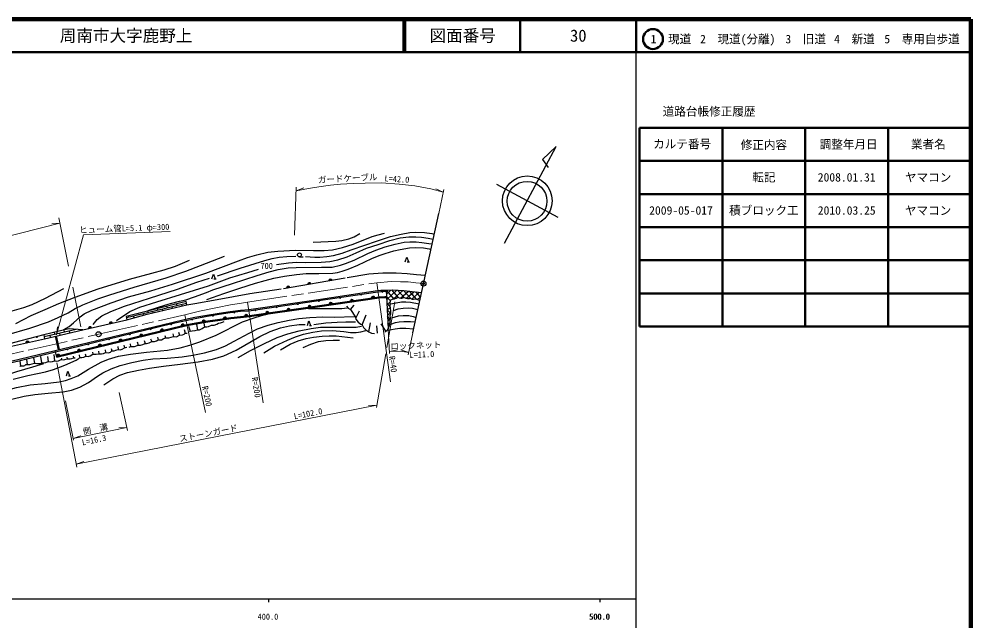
# Model space of a CAD drawing. Units: millimetres, scale not verified. Extents: x 40000 to 680000, y 20000 to 380000.
# Drawn here: x 392724 to 680000, y 198357 to 380000 of the extents above; entities that cross this region are included whole.
import ezdxf
from ezdxf.enums import TextEntityAlignment as Align

# ---------------------------------------------------------------- set-up
doc = ezdxf.new("R2010")
doc.units = ezdxf.units.MM
doc.header["$LTSCALE"] = 1000
doc.header["$PDMODE"] = 32
doc.header["$PDSIZE"] = 500
doc.linetypes.add('CHAIN', pattern=[18.5, 12, -1.5, 3.5, -1.5])
for name, color, linetype, lineweight in [('M-BGD', 7, 'Continuous', 25), ('M-BMK', 2, 'CHAIN', 13), ('M-BMK-OTRS', 5, 'Continuous', 25), ('M-BMK-SRVR', 3, 'Continuous', 25), ('M-STR-HTXT', 7, 'Continuous', 13), ('M-TTL', 2, 'Continuous', 140), ('M-TTL-BAND', 7, 'Continuous', 25), ('M-TTL-FRAM', 2, 'Continuous', 50), ('M-TTL-LINE', 7, 'Continuous', 50)]:
    doc.layers.add(name, color=color, linetype=linetype, lineweight=lineweight)
doc.layers.add('M-OTRS', color=6, linetype='Continuous')
doc.layers.add('M-TTL-TXT', color=7, linetype='Continuous')
doc.styles.add('ＭＳ ゴシック', font='')
doc.styles.get('ＭＳ ゴシック').set_extended_font_data('MS Gothic')

msp = doc.modelspace()

# ---------------------------------------------------------------- hatches: boundary and pattern name
at = {"layer": 'M-BGD'}
for points in [[(473487, 298863), (474463, 299035, 0.82183)], [(479846, 299948), (480823, 300111, 0.82183)], [(486207, 301024), (487184, 301187, 0.82183)], [(489853, 296034), (489363, 295958, 0.82183)], [(496234, 296983), (495743, 296911, 0.82183)], [(499108, 295822), (500089, 295960, 0.82183)], [(502625, 297853), (502132, 297804, 0.82183)], [(470705, 293218), (470215, 293148, 0.82183)], [(477090, 294145), (476599, 294075, 0.82183)], [(479952, 293061), (480933, 293200, 0.82183)], [(483474, 295072), (482983, 295002, 0.82183)], [(486338, 293977), (487318, 294124, 0.82183)], [(492723, 294900), (493704, 295038, 0.82183)], [(451525, 290662), (451036, 290588, 0.82183)], [(457906, 291613), (457415, 291545, 0.82183)], [(460787, 290374), (461773, 290474, 0.82183)], [(464321, 292291), (463831, 292221, 0.82183)], [(467182, 291223), (468163, 291361, 0.82183)], [(473567, 292141), (474547, 292288, 0.82183)], [(419950, 288056), (420917, 288273, 0.82183)], [(438884, 288093), (438404, 287974, 0.82183)], [(441669, 287410), (442633, 287642, 0.82183)], [(445178, 289511), (444693, 289408, 0.82183)], [(448010, 288598), (448987, 288765, 0.82183)], [(454382, 289602), (455366, 289724, 0.82183)], [(413659, 286628), (414624, 286853, 0.82183)], [(426408, 285084), (425927, 284964, 0.82183)], [(429132, 284368), (430095, 284601, 0.82183)], [(432677, 286602), (432197, 286483, 0.82183)], [(435398, 285899), (436361, 286132, 0.82183)], [(394807, 282259), (395774, 282472, 0.82183)], [(398386, 284251), (397909, 284117, 0.82183)], [(413868, 282046), (413387, 281927, 0.82183)], [(416601, 281305), (417564, 281538, 0.82183)], [(420138, 283565), (419657, 283446, 0.82183)], [(422869, 282831), (423832, 283064, 0.82183)], [(404067, 278244), (405029, 278485, 0.82183)], [(407598, 280528), (407116, 280413, 0.82183)], [(410333, 279779), (411296, 280011, 0.82183)]]:
    msp.add_hatch(color=256, dxfattribs=at).paths.add_polyline_path(points)

# ---------------------------------------------------------------- linework, layer by layer
for p, q in [((477348, 308234), (478471, 308234)), ((509905, 306709), (510571, 306709)), ((472511, 298692), (491122, 301857)), ((451547, 301586), (452214, 301586)), ((503554, 298175), (504092, 286644)), ((505975, 295513), (503578, 298176)), ((503608, 297021), (504949, 298229)), ((504827, 294921), (503645, 296234)), ((503683, 295407), (506768, 298184)), ((507271, 295942), (505204, 298239)), ((505619, 295467), (508535, 298093)), ((508953, 295942), (506943, 298175)), ((507807, 295755), (510210, 297919)), ((510831, 295725), (508707, 298084)), ((509645, 295729), (511860, 297723)), ((512797, 295409), (510577, 297876)), ((511258, 295498), (513510, 297527)), ((513890, 296064), (512460, 297652)), ((512949, 295339), (513922, 296216)), ((425146, 289890), (443281, 294269)), ((437486, 292870), (437373, 293329)), ((439070, 292715), (438944, 293222)), ((440403, 293574), (440284, 294051)), ((441990, 293405), (441861, 293926)), ((492714, 292305), (493829, 293626)), ((504761, 293126), (503736, 294264)), ((503758, 293792), (504791, 294722)), ((503834, 292178), (504776, 293027)), ((425821, 290053), (425725, 290441)), ((427420, 289837), (427279, 290405)), ((428738, 290758), (428637, 291163)), ((430318, 290616), (430196, 291110)), ((431654, 291462), (431549, 291885)), ((433230, 291337), (433112, 291814)), ((434570, 292166), (434461, 292607)), ((436150, 292026), (436028, 292518)), ((494338, 289705), (495488, 291902)), ((496306, 287718), (497453, 290702)), ((504886, 291119), (503828, 292294)), ((503909, 290564), (504906, 291461)), ((504771, 289379), (503920, 290323)), ((412002, 286253), (425243, 289253)), ((443895, 287359), (444409, 285812)), ((446237, 287792), (446592, 286260)), ((448521, 288197), (448695, 287084)), ((480340, 287472), (481006, 287472)), ((498274, 285576), (498828, 288324)), ((500574, 287385), (500814, 285247)), ((501906, 287996), (503415, 285757)), ((503984, 288949), (504793, 289677)), ((504548, 287758), (504012, 288353)), ((504060, 287335), (504554, 287780)), ((400190, 284741), (400376, 283504)), ((400277, 284163), (409973, 286389)), ((402250, 283947), (402100, 284582)), ((403562, 284917), (403423, 285507)), ((405170, 284637), (405024, 285253)), ((406486, 285588), (406342, 286197)), ((407804, 286534), (407802, 286543)), ((408089, 285328), (407948, 285924)), ((436736, 284526), (436892, 283813)), ((439161, 284988), (439343, 284152)), ((440896, 285508), (441162, 284645)), ((442588, 286346), (442904, 285199)), ((404668, 280181), (403754, 284303)), ((404960, 280251), (404046, 284372)), ((424316, 281606), (424536, 280789)), ((426253, 281962), (426373, 281161)), ((428415, 282601), (428670, 281608)), ((430525, 282997), (430766, 282132)), ((432446, 283544), (432755, 282671)), ((434514, 283953), (434743, 283179)), ((403243, 278785), (403431, 276864)), ((404131, 277980), (403658, 279937)), ((412684, 279017), (412844, 278230)), ((414925, 279424), (415018, 278831)), ((416712, 279752), (416814, 278938)), ((418711, 280200), (418856, 279324)), ((420508, 280566), (420768, 279832)), ((422490, 281150), (422609, 280265)), ((393009, 276740), (393206, 275379)), ((394971, 277223), (395201, 275796)), ((397116, 277786), (397436, 276201)), ((399189, 278152), (399488, 276287)), ((401280, 278122), (401490, 276656)), ((405503, 277672), (405476, 277307)), ((407180, 277933), (407245, 277503)), ((409010, 278312), (409149, 277737)), ((410885, 278621), (410964, 277814)), ((407623, 272280), (408289, 272280))]:
    msp.add_line(p, q, dxfattribs=at)
for points in [[(406233, 286273), (407894, 287250), (409188, 288275), (411191, 290106), (412356, 291000), (414656, 292126), (420540, 294386), (425783, 296153), (432468, 297976), (439064, 300008), (449068, 303360), (458950, 306997), (461673, 308057), (464445, 308870), (467833, 309640), (470836, 309929), (476138, 310281), (481550, 310127), (484803, 310138), (487308, 310395), (490366, 311105), (493522, 312110), (499269, 314341), (501143, 314913), (502999, 315376)], [(470457, 305884), (474034, 306472), (476504, 306637), (479116, 306519), (483869, 306590), (486481, 306802), (488979, 307344), (491722, 308209), (494507, 309453), (497566, 310845), (501100, 311968), (504666, 313149), (507746, 313950), (510341, 314288), (512472, 314267), (514147, 314203), (516235, 313908), (517695, 313589)], [(479171, 308324), (481964, 308145), (483546, 308117), (485662, 308316), (487618, 308646), (490235, 309346), (492945, 310311), (497124, 311745), (500589, 312930), (504874, 314353), (508073, 315123), (510679, 315596), (512259, 315714), (515057, 315551), (517264, 315255), (518016, 315063)], [(481527, 312635), (488356, 312992), (490156, 313124), (492295, 313687), (493836, 314319), (495605, 315249)], [(431655, 292029), (436985, 293798), (438387, 294164), (441127, 294876), (443026, 295307), (445723, 296213), (449314, 297491), (451234, 298289), (457146, 300165), (464578, 302565), (468182, 303729), (470901, 304398), (473965, 304872), (476360, 305023), (483968, 305114), (487248, 305157), (489773, 305696), (491274, 306198), (493882, 307216), (497985, 309256), (500403, 310274), (503183, 311224), (506223, 312069), (508995, 312680), (510705, 312784), (512587, 312766), (514280, 312542), (516422, 312283), (517379, 312135)], [(449361, 295408), (454526, 297195), (459340, 298742), (464041, 300318), (467034, 301123), (469666, 301756), (472847, 302375), (476465, 302895), (479388, 303167), (483188, 303252), (487424, 303266), (488832, 303463), (490249, 303888), (492065, 304507), (494922, 305688), (499201, 307714), (501402, 308618), (503218, 309251), (505836, 310025), (507784, 310492), (510585, 310914), (512513, 311027), (514808, 310914), (516525, 310633), (517013, 310450)], [(389056, 284690), (395964, 286751), (401618, 288592), (404552, 289898), (407593, 291310), (409708, 292605), (411999, 293719), (414527, 294767), (416540, 295581), (420159, 296758), (427468, 299064), (437148, 301924), (443095, 303912), (447495, 305585), (454703, 308472)], [(452583, 302530), (459464, 304808), (466878, 307108), (469127, 307770), (471264, 308119), (473523, 308365), (476255, 308488)], [(509298, 306709), (509768, 308147), (510238, 306709)], [(391746, 288113), (396373, 290506), (400581, 292389), (404766, 294108), (409672, 296086), (416615, 298566), (426011, 301511), (432796, 303269), (436545, 304274), (439916, 305425), (444175, 307231)], [(415126, 287868), (416327, 289373), (417671, 290431), (420378, 291733), (424531, 293340), (432083, 295802), (440594, 298516), (446401, 300621), (450225, 301827)], [(422091, 289052), (426160, 291739), (429166, 293026), (434262, 294668), (441408, 296841), (449902, 299521), (456301, 301905), (461737, 303505), (464984, 304492)], [(450941, 301586), (451411, 303024), (451881, 301586)], [(491771, 302038), (498264, 303082), (502488, 303395), (506575, 303431), (509831, 303223), (512691, 302952), (515323, 302669)], [(375082, 288262), (380940, 289702), (389272, 291524), (394205, 292999), (396643, 293874), (400738, 295767), (406277, 298653)], [(403658, 279937), (438803, 288434), (443007, 289417), (445782, 289991), (449430, 290687), (453078, 291267), (456420, 291766), (459555, 292181), (462082, 292321), (482435, 295276), (500940, 298042), (501935, 298137), (503065, 298175), (503554, 298175)], [(403741, 279596), (438884, 288093), (443083, 289076), (445850, 289647), (449490, 290342), (453132, 290921), (456469, 291420), (459587, 291832), (462117, 291972), (482486, 294930), (500983, 297694), (501957, 297788), (502930, 297877), (503567, 297896)], [(404067, 278244), (439185, 286828), (443362, 287806), (446102, 288275), (449718, 288887), (453343, 289469), (456680, 289896), (459520, 290252), (462239, 290513), (482697, 293453), (501361, 296141), (502212, 296219), (503068, 296267), (503643, 296273)], [(404131, 277980), (439255, 286537), (443400, 287541), (446164, 287997), (449750, 288610), (453374, 289177), (456680, 289584), (459576, 289982), (462286, 290234), (482756, 293143), (501360, 295873), (502094, 295971), (502957, 296009), (503655, 296018)], [(443410, 293740), (445729, 294166), (452512, 295378), (462363, 297131), (471867, 298607)], [(503554, 298175), (505491, 298250), (508897, 298075), (511409, 297777), (514189, 297446)], [(504092, 286644), (504416, 287230), (504583, 287896), (504727, 288783), (504794, 289692), (504727, 290535), (504882, 291067), (504927, 291810), (504827, 292702), (504716, 293411), (504761, 294554), (504883, 295230), (505415, 295441), (506015, 295518), (506547, 295774), (507024, 296073), (507402, 295873), (507934, 295718), (508234, 295751), (508545, 295918), (508833, 295962), (509232, 295896), (509488, 295751), (509954, 295685), (510542, 295663), (510853, 295729), (511130, 295596), (511319, 295452), (511729, 295485), (512162, 295585), (512450, 295574), (512730, 295441), (513207, 295219), (513684, 295115)], [(491569, 293375), (492056, 292791), (492714, 292305), (494280, 289997), (494397, 289413), (495079, 288536), (495897, 287894), (496306, 287718), (496696, 286959), (497417, 286180), (498274, 285576), (499112, 285206), (499970, 285070)], [(504887, 294072), (508159, 294660), (509428, 294678), (510899, 294568), (513447, 294025)], [(386702, 267443), (391970, 268771), (396046, 269595), (400627, 270053), (404795, 270511), (406741, 270907), (408502, 271494), (410498, 272344), (413726, 274310), (417470, 276467), (419769, 277380), (422776, 278235), (426402, 278853), (431178, 279443), (437514, 280118), (441400, 280805), (444255, 281572), (447321, 282549), (452238, 284637), (460173, 288582), (463667, 289825), (465859, 290505), (467606, 290890)], [(390568, 265318), (394304, 266193), (397443, 266684), (401500, 267111), (406005, 267516), (408580, 268010), (411121, 268949), (413640, 270336), (416437, 272192), (417996, 273281), (420480, 274441), (423277, 275444), (426757, 276340), (430195, 277023), (433077, 277428), (437466, 277687), (441950, 278028), (445195, 278519), (448718, 279287), (452274, 280274), (454985, 281362), (457611, 282814), (462159, 285246), (464721, 286484), (467938, 287625), (470927, 288415), (474215, 289140), (477205, 289610), (480450, 289951), (484378, 290122), (487808, 290059), (493957, 290251)], [(480067, 292672), (485025, 292615), (490097, 292615), (491730, 292816)], [(505230, 289844), (507217, 290418), (508689, 290565), (510323, 290551), (511677, 290256), (512557, 289920)], [(505686, 292095), (507158, 292507), (508645, 292786), (510337, 292845), (511456, 292728), (513079, 292328)], [(418304, 269608), (421020, 271465), (423180, 272576), (425420, 273307), (428787, 274037), (432107, 274668), (436333, 275286), (441396, 275883), (446758, 276541), (451144, 277361), (454521, 278412), (458298, 280112), (465352, 284187), (468557, 285676), (471675, 286797), (474322, 287402), (477260, 287783), (479122, 287806)], [(444163, 285638), (444409, 285812), (445002, 285884), (445913, 286043), (446592, 286260), (447214, 286260), (447986, 286564), (448695, 287084), (449374, 287099), (449894, 287229), (450834, 287633), (451658, 287590), (452381, 287879), (452901, 288255), (453552, 288298), (454130, 288500), (454593, 288760)], [(458834, 277909), (462573, 279929), (466774, 282122), (470668, 283898), (473859, 285052), (477300, 285911), (480853, 286613), (483750, 286975), (487019, 287046), (490934, 287046), (494510, 287046), (496072, 287295)], [(479733, 287472), (480203, 288910), (480673, 287472)], [(481672, 287871), (485295, 288277), (488739, 288520), (491386, 288666), (494294, 288634)], [(504906, 287917), (506290, 288388), (507438, 288638), (508880, 288756), (510897, 288726), (512266, 288579)], [(425941, 280976), (426373, 281161), (426989, 281146), (427590, 281192), (428670, 281608), (429363, 281577), (430088, 281823), (430766, 282132), (431213, 282039), (431968, 282239), (432446, 282471), (432755, 282671), (433649, 282702), (434219, 282902), (434743, 283179), (435690, 283243), (436245, 283474), (436892, 283813), (437940, 283782), (438680, 283967), (439343, 284152), (440222, 284136), (441162, 284645), (442025, 284706), (442549, 284937), (442904, 285199), (443459, 285199)], [(466563, 279313), (469797, 281255), (473726, 283139), (476134, 284139), (478599, 284893), (481346, 285519), (483999, 285910), (487335, 286011), (490772, 285681), (492786, 285421), (494492, 285437), (495905, 285632), (497367, 286022)], [(504092, 286644), (503805, 286085), (503415, 285757), (503135, 285508)], [(504039, 286135), (506217, 286517), (507689, 286679), (509426, 286709), (511815, 286500)], [(471645, 280208), (474585, 281864), (476973, 282887), (479377, 283585), (481570, 284040), (484250, 284316), (486281, 284397), (488474, 284381), (493579, 283747)], [(478505, 280889), (480812, 281912), (483102, 282643), (485295, 283000), (487520, 283130), (489388, 283065)], [(363071, 270798), (382170, 274839), (403658, 279937)], [(363480, 269958), (393029, 276907), (403702, 279594)], [(410964, 277814), (411704, 277814), (412274, 277968), (412844, 278230), (413615, 278137), (414201, 278368), (415018, 278831), (415958, 278831), (416821, 278938), (417592, 278985), (418240, 279062), (418856, 279324), (419719, 279293), (420336, 279493), (420768, 279832), (421422, 279849), (421900, 280049), (422609, 280265), (423241, 280127), (423888, 280342), (424536, 280789), (424890, 280928), (425260, 280974)], [(337847, 266367), (338814, 265602), (340737, 264598), (342179, 263992), (343655, 263493), (345775, 262971), (347629, 262838), (350337, 262916), (352907, 263225), (359688, 264235), (364966, 265346), (370047, 266859), (373544, 268128), (376860, 269281), (382289, 270707), (386795, 271907), (392064, 273609), (396917, 275050), (400192, 276083)], [(390978, 271280), (395369, 272441), (398264, 273043), (400714, 273569), (403090, 274222), (406574, 275527), (409975, 277057), (410882, 277655)], [(392976, 275168), (393206, 275379), (393714, 275354), (394169, 275305), (394476, 275403), (394783, 275735), (395201, 275796), (395987, 275723), (396724, 275919), (397436, 276201), (398063, 276054), (398566, 276005), (399156, 276054), (399488, 276287), (399954, 276275), (400790, 276386), (401490, 276656), (402116, 276545), (402854, 276607), (403431, 276864), (404106, 276803), (404635, 276877), (405476, 277307), (405992, 277184), (406582, 277221), (407245, 277503), (408166, 277491), (408682, 277553), (409149, 277737), (409616, 277749)], [(407016, 272280), (407486, 273718), (407956, 272280)]]:
    msp.add_lwpolyline(points, dxfattribs=at)
for points in [[(425243, 289253), (431342, 290891), (443410, 293740), (443161, 294764), (425086, 290282)], [(367423, 275894), (381250, 279227), (400376, 283504), (412002, 286253), (407773, 286536), (400190, 284741), (393291, 282852), (389864, 282011), (384878, 280904), (378400, 279437), (373066, 278134), (370655, 277496), (368157, 276664)]]:
    msp.add_lwpolyline(points, close=True, dxfattribs=at)
msp.add_circle((477348, 308834), 600, dxfattribs=at)
for centre, radius, start, end in [((473992, 298853), 505, 21.15681, 178.815), ((480351, 299933), 505, 20.66288, 178.32108), ((486712, 301009), 505, 20.66288, 178.32108), ((489600, 296044), 252, 200.00405, 357.66224), ((495981, 296996), 252, 199.51013, 357.16832), ((499612, 295794), 505, 19.20484, 176.86303), ((502374, 297877), 252, 196.86616, 354.52435), ((470453, 293231), 252, 199.27411, 356.9323), ((476837, 294159), 252, 199.27411, 356.9323), ((480457, 293034), 505, 19.19052, 176.84871), ((483222, 295086), 252, 199.27411, 356.9323), ((486842, 293954), 505, 19.69876, 177.35695), ((493227, 294872), 505, 19.20484, 176.86303), ((451273, 290673), 252, 199.83583, 357.49403), ((457654, 291627), 252, 199.03635, 356.69454), ((461290, 290326), 505, 16.97952, 174.63771), ((464069, 292304), 252, 199.27411, 356.9323), ((467686, 291195), 505, 19.19052, 176.84871), ((474072, 292117), 505, 19.68445, 177.34264), ((420455, 288069), 505, 23.7777, 181.43589), ((438632, 288081), 252, 205.0968, 2.75499), ((442174, 287431), 505, 24.74708, 182.40527), ((444925, 289508), 252, 203.17757, 0.83576), ((448515, 288585), 505, 20.85813, 178.51632), ((454886, 289566), 505, 18.22372, 175.88191), ((414164, 286645), 505, 24.27162, 181.92981), ((426155, 285072), 252, 205.0968, 2.75499), ((429637, 284389), 505, 24.74708, 182.40527), ((432425, 286590), 252, 205.0968, 2.75499), ((435902, 285921), 505, 24.74708, 182.40527), ((395312, 282270), 505, 23.6179, 181.27609), ((398134, 284231), 252, 206.81905, 4.47724), ((413616, 282034), 252, 205.0968, 2.75499), ((417106, 281326), 505, 24.74708, 182.40527), ((419886, 283553), 252, 205.0968, 2.75499), ((423374, 282852), 505, 24.74708, 182.40527), ((404572, 278270), 505, 25.241, 182.89919), ((407346, 280518), 252, 204.60287, 2.26106), ((410838, 279800), 505, 24.74708, 182.40527)]:
    msp.add_arc(centre, radius, start, end, dxfattribs=at)
at = {"layer": 'M-BMK'}
msp.add_lwpolyline([(359443, 271913), (416735, 284887), (442724, 290750), (447135, 291852), (452627, 292988), (456587, 293743), (459899, 294247), (461711, 294578), (500720, 300435), (505061, 300767), (507835, 300687), (510108, 300661), (512514, 300423), (514780, 300169)], dxfattribs=at)
at = {"layer": 'M-BMK-OTRS'}
msp.add_line((511546, 285286), (519385, 321366), dxfattribs=at)
at = {"layer": 'M-BMK-SRVR'}
for p, q in [((539197, 312413), (554858, 341493)), ((554858, 341493), (550721, 337620)), ((550721, 337620), (552444, 335163)), ((536827, 330158), (555317, 320201))]:
    msp.add_line(p, q, dxfattribs=at)
for centre, radius in [((546109, 325159), 7500), ((546027, 325024), 6000), ((514780, 300169), 750), ((416735, 284887), 750)]:
    msp.add_circle(centre, radius, dxfattribs=at)
at = {"layer": 'M-OTRS'}
msp.add_point((514780, 300169), dxfattribs=at)
at = {"layer": 'M-STR-HTXT'}
for p, q in [((475898, 314751), (476387, 329231)), ((476352, 328203), (478669, 329014)), ((520758, 327787), (518503, 328757)), ((519385, 321366), (520932, 328599)), ((407658, 305447), (404708, 320003)), ((360360, 307191), (405038, 318377)), ((405038, 318377), (402592, 318161)), ((411375, 287105), (408951, 299065)), ((500720, 300435), (504844, 270569)), ((461711, 294578), (466411, 264231)), ((506138, 294669), (503731, 280914)), ((442724, 290750), (449030, 261230)), ((404072, 284659), (404326, 287101)), ((504544, 279066), (504142, 286426)), ((511546, 285286), (510199, 278714)), ((503387, 278950), (500558, 262788)), ((504509, 279710), (506917, 280187)), ((510342, 279411), (507993, 280126)), ((404155, 276203), (410140, 244780)), ((422965, 267262), (425477, 255858)), ((406736, 264769), (409196, 252947)), ((409974, 245650), (500683, 263505)), ((500683, 263505), (498230, 263413)), ((409102, 253399), (425291, 256704)), ((425291, 256704), (422838, 256595)), ((409102, 253399), (411401, 254260)), ((409974, 245650), (412279, 246496))]:
    msp.add_line(p, q, dxfattribs=at)
for points in [[(476352, 328203), (480105, 328885), (483200, 329372), (486741, 329838), (489760, 330139), (493533, 330372), (497137, 330521), (502064, 330540), (507428, 330201), (512139, 329672), (517015, 328740), (520758, 327787)], [(404072, 284659), (412132, 314904), (438323, 315884)], [(504509, 279710), (506505, 279786), (508461, 279673), (510343, 279411)]]:
    msp.add_lwpolyline(points, dxfattribs=at)
at = {"layer": 'M-TTL'}
for p, q in [((680000, 380000), (40000, 380000)), ((680000, 20000), (680000, 380000))]:
    msp.add_line(p, q, dxfattribs=at)
at = {"layer": 'M-TTL-BAND'}
for p, q in [((579000, 20000), (579000, 370000)), ((40000, 205000), (579000, 205000)), ((468000, 205000), (468000, 204000)), ((568000, 205000), (568000, 204000))]:
    msp.add_line(p, q, dxfattribs=at)
at = {"layer": 'M-TTL-FRAM'}
for p, q in [((580000, 347197), (580000, 287197)), ((580000, 347197), (680000, 347197)), ((580000, 287197), (680000, 287197))]:
    msp.add_line(p, q, dxfattribs=at)
at = {"layer": 'M-TTL-LINE'}
for p, q in [((508747, 380000), (508747, 370000)), ((509247, 380000), (509247, 370000)), ((543997, 380000), (543997, 370000)), ((579000, 380000), (579000, 370000)), ((40000, 370000), (680000, 370000)), ((605000, 347197), (605000, 287197)), ((630000, 347197), (630000, 287197)), ((655000, 347197), (655000, 287197)), ((580000, 337197), (680000, 337197)), ((580000, 327197), (680000, 327197)), ((580000, 317197), (680000, 317197)), ((580000, 307197), (680000, 307197)), ((580000, 297197), (680000, 297197))]:
    msp.add_line(p, q, dxfattribs=at)
msp.add_circle((584031, 373958), 3000, dxfattribs=at)

# ---------------------------------------------------------------- texts
at = {"layer": 'M-BGD', "style": 'ＭＳ ゴシック'}
msp.add_text('700', height=1833, dxfattribs=at).set_placement((465591, 304040), align=Align.BOTTOM_LEFT)
at = {"layer": 'M-STR-HTXT', "style": 'ＭＳ ゴシック'}
for s, rotation, p in [('ガードケーブル', 2.913, (483018, 329987)), ('L=42.0', 356.383, (502946, 330484)), ('ヒューム管L=5.1 φ=300', 2.144, (410957, 314860)), ('ロックネット', 2.201, (504829, 279722)), ('L=11.0', 2.201, (510626, 277182)), ('R=40', 277.862, (503802, 278116)), ('R=200', 278.804, (462409, 271707)), ('R=200', 282.057, (447383, 268939)), ('L=102.0', 11.135, (475957, 258638)), ('側\u3000溝', 11.539, (412251, 254042)), ('ストーンガード', 11.135, (441364, 251829)), ('L=16.3', 11.539, (411992, 250763))]:
    msp.add_text(s, height=1833, rotation=rotation, dxfattribs=at).set_placement(p, align=Align.BOTTOM_LEFT)
at = {"layer": 'M-TTL-BAND', "style": 'ＭＳ ゴシック'}
for s, p in [('400.0', (467844, 198195)), ('500.0', (567844, 198195)), ('500.0', (568000, 198195))]:
    msp.add_text(s, height=1833, dxfattribs=at).set_placement(p, align=Align.BOTTOM_CENTER)
at = {"layer": 'M-TTL-TXT', "style": 'ＭＳ ゴシック'}
msp.add_text('周南市大字鹿野上', height=3666, dxfattribs=at).set_placement((405024, 375000), align=Align.MIDDLE_LEFT)
for s, height, p in [('図面番号', 3666, (526622, 375000)), ('30', 3666, (561497, 375000)), ('1\u3000現道', 2566, (589448, 373958)), ('2\u3000現道(分離)', 2566, (609619, 373958)), ('3\u3000旧道', 2566, (630121, 373958)), ('4\u3000新道', 2566, (644824, 373958)), ('5\u3000専用自歩道', 2566, (665228, 373958)), ('道路台帳修正履歴', 2566, (600968, 352113)), ('カルテ番号', 2566, (592839, 342277)), ('修正内容', 2566, (617509, 342023)), ('調整年月日', 2566, (643089, 342197)), ('業者名', 2566, (667134, 342197)), ('転記', 2566, (617500, 332245)), ('2008.01.31', 2566, (642500, 332245)), ('ヤマコン', 2566, (667077, 332189)), ('2009-05-017', 2566, (592500, 322245)), ('積ブロック工', 2566, (617500, 322245)), ('2010.03.25', 2566, (642500, 322245)), ('ヤマコン', 2566, (667077, 322189))]:
    msp.add_text(s, height=height, dxfattribs=at).set_placement(p, align=Align.MIDDLE_CENTER)

doc.saveas('drawing.dxf')
